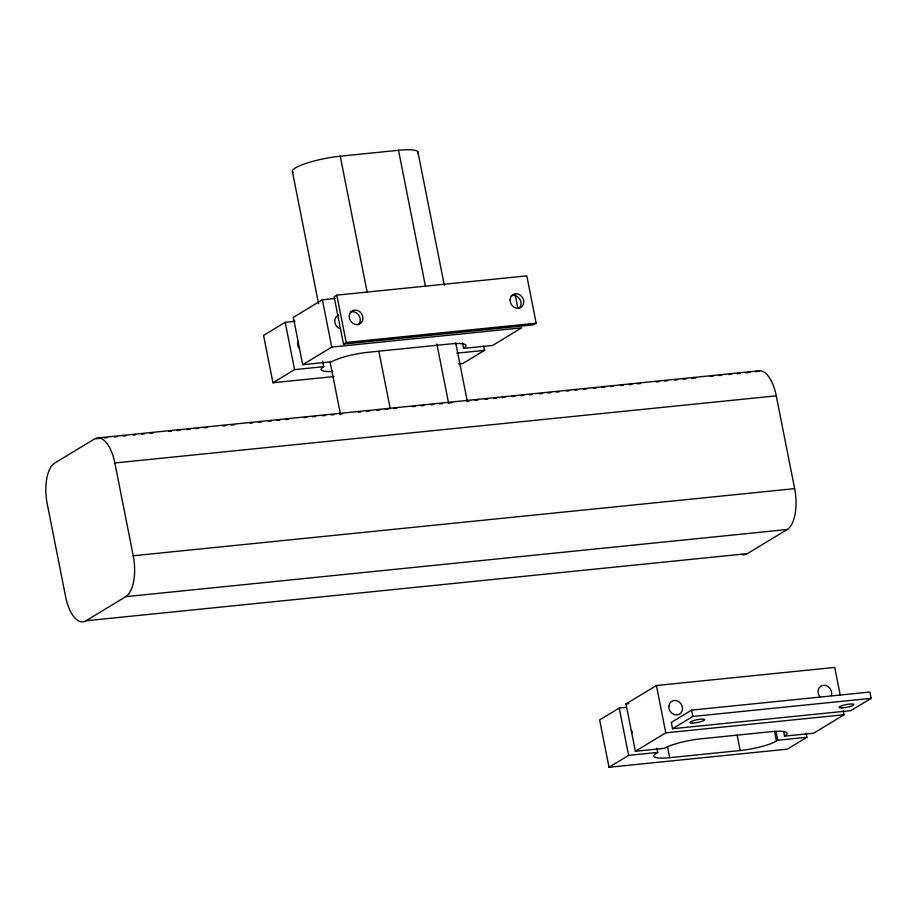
<?xml version="1.0" encoding="UTF-8"?>
<svg xmlns="http://www.w3.org/2000/svg" width="917" height="917" viewBox="0 0 917 917"><rect width="100%" height="100%" fill="white"/><g stroke="black" fill="none" stroke-linecap="round" stroke-linejoin="round"><path stroke-width="1.38" d="M294.919 321.328L285.21 322.314L263.569 335.427L272.934 382.744L333.903 376.555M335.152 298.483L322.383 299.779L293.314 317.397L302.69 364.714L331.816 361.757A27.819 5.17 -11.2 0 1 368.084 352.277L450.247 343.932A27.819 5.17 -11.2 0 1 463.521 348.391L492.658 345.434L521.727 327.816L331.759 347.096L302.69 364.714M336.837 295.148L334.132 296.787L343.497 344.104L533.465 324.824L536.17 323.185L526.805 275.868L336.837 295.148L346.202 342.465L343.497 344.104M272.934 382.744L294.575 369.631L323.712 366.674A27.819 5.17 -11.2 0 0 332.86 371.454M483.717 346.179L484.543 350.351L462.913 363.464L458.66 363.889M125.744 596.658A33.665 15.016 84.2 0 0 133.229 555.771L114.854 462.97A33.665 15.016 84.2 0 0 94.52 438.956L54.733 463.062A33.665 15.016 84.2 0 0 47.248 503.949L65.623 596.749A33.665 15.016 84.2 0 0 85.969 620.775L125.744 596.658L787.153 529.522A33.665 15.016 84.2 0 0 794.638 488.635L776.263 395.835A33.665 15.016 84.2 0 0 755.917 371.821M741.555 554.395A33.665 15.016 84.2 0 0 747.366 553.639L787.153 529.522M626.173 707.351L619.239 708.05L599.638 719.937L609.003 767.254L787.313 749.155L806.926 737.268L806.1 733.096M843.285 710.56L844.11 714.733L813.688 733.176L784.551 736.133A27.819 5.17 -11.2 0 0 771.277 731.674L700.76 738.827A27.819 5.17 -11.2 0 0 664.504 748.318L635.366 751.275L626.002 703.958L656.423 685.515L834.734 667.416L840.247 695.246M691.59 710.125L671.301 722.424L672.551 728.728L850.873 710.629L871.15 698.341L869.901 692.026L691.59 710.125L692.839 716.441L672.551 728.728M609.003 767.254L628.603 755.367L657.741 752.41L656.916 748.238M635.366 751.275L665.788 732.832L844.11 714.733M657.741 752.41L656.389 753.235A27.819 5.17 -11.2 0 0 669.662 757.683L740.179 750.53A27.819 5.17 -11.2 0 0 776.435 741.051L777.788 740.225L806.926 737.268M293.131 172.499A34.365 6.385 -11.2 0 1 304.891 163.776A34.365 6.385 -11.2 0 1 340.241 156.199L398.517 150.285A34.365 6.385 -11.2 0 1 417.544 153.666M346.202 342.465L536.17 323.185M456.792 353.16L484.543 350.351M98.337 437.879L759.734 370.743M95.941 438.807L98.795 438.521M104.492 437.936L107.346 437.65M114.476 436.928L117.33 436.641M123.027 436.056L125.881 435.77M133.011 435.048L135.854 434.761M141.562 434.177L144.405 433.89M150.113 433.305L152.967 433.019M168.636 431.426L171.49 431.139M177.199 430.566L180.041 430.268M187.171 429.546L190.025 429.259M195.722 428.675L198.576 428.388M204.273 427.815L207.127 427.517M222.808 425.935L225.662 425.637M231.359 425.064L234.213 424.777M249.894 423.184L252.748 422.897M258.445 422.313L261.299 422.026M268.417 421.304L271.272 421.006M276.98 420.433L279.823 420.146M285.531 419.562L288.374 419.275M304.054 417.682L306.908 417.395M312.605 416.811L315.459 416.524M322.589 415.802L325.443 415.516M331.14 414.931L333.994 414.644M339.691 414.071L342.545 413.773M358.226 412.18L361.08 411.893M366.777 411.32L369.631 411.022M376.749 410.3L379.604 410.014M385.312 409.44L388.155 409.142M393.863 408.569L396.706 408.283M412.386 406.69L415.241 406.403M420.949 405.818L423.792 405.532M430.921 404.81L433.775 404.512M439.472 403.938L442.326 403.652M448.023 403.067L452.299 402.632M466.558 401.188L469.412 400.901M475.109 400.316L477.963 400.03M485.093 399.308L487.936 399.021M493.644 398.437L496.487 398.15M502.195 397.577L505.049 397.279M512.167 396.557L515.022 396.27M520.718 395.697L523.573 395.399M529.281 394.826L532.124 394.539M539.253 393.806L542.107 393.519M547.804 392.946L550.659 392.648M556.355 392.075L559.21 391.788M566.339 391.066L569.193 390.768M574.89 390.195L577.744 389.908M583.441 389.324L586.295 389.037M593.425 388.315L596.268 388.029M601.976 387.444L604.83 387.157M610.527 386.573L613.381 386.286M620.5 385.564L623.354 385.278M629.062 384.693L631.905 384.406M637.613 383.822L640.456 383.535M656.136 381.942L658.991 381.655M664.687 381.082L667.542 380.784M674.671 380.062L677.525 379.776M683.222 379.202L686.076 378.904M691.773 378.331L696.049 377.896M710.308 376.451L713.162 376.153M718.859 375.58L721.713 375.294M728.832 374.572L731.686 374.274M737.394 373.7L740.237 373.414M745.945 372.829L750.221 372.394M114.854 462.97L776.263 395.835M133.229 555.771L794.638 488.635M85.969 620.775L747.366 553.639M626.002 703.958L628.775 703.671M692.839 716.441L871.15 698.341M783.726 731.949L784.551 736.133M776.137 731.881L777.788 740.225M774.51 731.308L776.435 741.051M737.142 735.216L740.179 750.53M656.423 685.515L665.788 732.832M667.461 746.553L669.662 757.683M619.239 708.05L628.603 755.367M515.113 294.414L517.864 308.33M462.42 342.82L463.521 348.391M417.911 151.901L444.321 285.256M455.715 342.809L467.383 401.761M398.517 150.285L425.477 286.448M436.87 344.001L448.551 402.964M340.241 156.199L367.201 292.363M378.881 351.326L390.275 408.879M322.383 299.779L331.759 347.096M292.454 171.8L318.577 303.745M329.971 361.298L340.539 414.644M322.612 361.103L323.712 366.674M285.21 322.314L294.575 369.631M819.775 696.771A7.531 6.591 58.8 0 1 823.42 685.297A7.531 6.591 58.8 0 1 831.375 695.59M632.386 732.763A7.531 6.591 58.8 0 1 631.79 730.918M299.366 348.712A7.531 6.591 58.8 0 1 297.933 341.456M339.531 328.584A7.531 6.591 58.8 0 1 334.808 321.684A7.531 6.591 58.8 0 1 338.522 315.127M511.09 295.813A7.531 6.591 58.8 0 1 519.859 299.24A7.531 6.591 58.8 0 1 518.816 308.582M350.26 312.135A7.531 6.591 58.8 0 1 359.028 315.563A7.531 6.591 58.8 0 1 357.974 324.916M668.837 706.468A7.531 6.591 58.8 0 0 678.798 714.526A7.531 6.591 58.8 0 0 679.394 702.078A7.531 6.591 58.8 0 0 668.837 706.468M692.518 723.1A7.531 1.398 -11.2 0 0 704.543 719.96A7.531 1.398 -11.2 0 0 694.719 720.258A7.531 1.398 -11.2 0 0 692.518 723.1M841.703 707.958A7.531 1.398 -11.2 0 0 853.716 704.818A7.531 1.398 -11.2 0 0 843.904 705.116A7.531 1.398 -11.2 0 0 841.703 707.958M349.239 316.113A7.531 6.591 58.8 0 0 359.212 324.16A7.531 6.591 58.8 0 0 359.808 311.723A7.531 6.591 58.8 0 0 349.239 316.113M510.081 299.779A7.531 6.591 58.8 0 0 520.042 307.837A7.531 6.591 58.8 0 0 520.638 295.389A7.531 6.591 58.8 0 0 510.081 299.779"/></g></svg>
